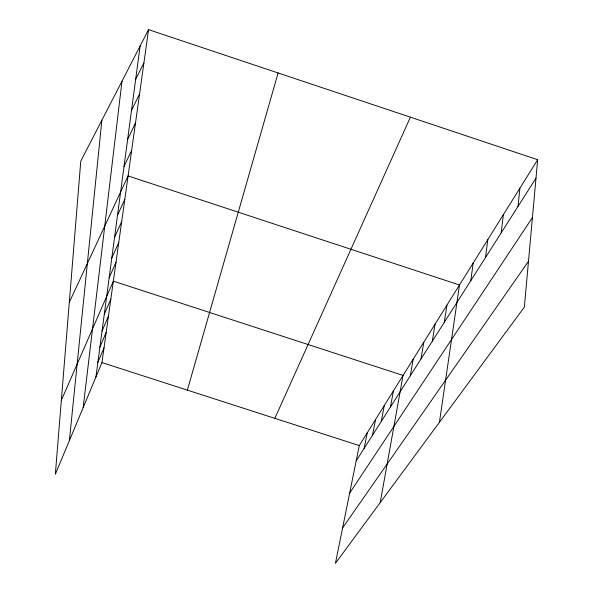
<?xml version="1.0" encoding="UTF-8"?>
<svg xmlns="http://www.w3.org/2000/svg" width="593" height="593" viewBox="0 0 593 593"><rect width="100%" height="100%" fill="white"/><g stroke="black" fill="none" stroke-linecap="round" stroke-linejoin="round"><path stroke-width="0.89" d="M537.658 159.717L524.345 307.115L335.423 563.35L359.284 445.58L537.658 159.717L148.561 29.65L80.774 161.148L55.342 474.222L101.952 362.59L148.561 29.65M69.388 440.584L101.87 120.223M518.008 206.408L519.905 188.159M501.218 232.812L503.324 214.748M83.161 407.599L121.988 81.204M485.511 257.518L487.78 239.646M95.896 377.089L140.111 46.046M470.775 280.682L473.199 263.018M439.428 422.298L459.486 284.996L128.081 175.928L69.307 302.311M444.276 322.355L446.929 305.113M432.319 341.16L435.062 324.134M421.008 358.95L423.825 342.139M410.289 375.799L413.173 359.217M380.209 502.605L403.055 375.428L113.352 281.156L61.346 400.319M390.453 406.991L393.441 390.839M381.262 421.445L384.286 405.508M372.5 435.218L375.562 419.496M364.154 448.352L367.237 432.838M187.366 390.135L278.11 72.954M97.845 362.471L104.02 347.809M99.891 347.164L106.184 332.332M102.04 331.102L108.46 316.099M104.294 314.231L110.847 299.065M109.156 277.798L115.991 262.314M111.788 258.096L118.77 242.463M274.856 418.354L410.393 117.177M114.568 237.289L121.698 221.508M117.51 215.289L124.804 199.367M124.026 166.47L131.668 150.311M127.658 139.303L135.486 123.04M131.527 110.305L139.555 93.976M135.671 79.299L143.906 62.91M356.178 460.887L535.99 178.13M349.655 493.087L532.432 217.572M342.606 527.889L528.482 261.305M101.952 362.59L359.284 445.58"/></g></svg>
